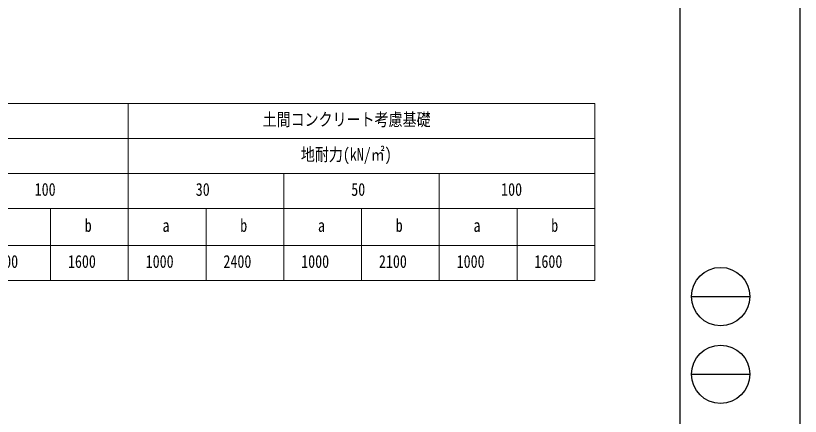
# Model space of a CAD drawing. Units: millimetres, scale not verified. Extents: x -12615 to 12615, y -8910 to 8910.
# Drawn here: x 6560 to 12615, y -2875 to 218 of the extents above; entities that cross this region are included whole.
import ezdxf
from ezdxf.enums import TextEntityAlignment as Align

# ---------------------------------------------------------------- set-up
doc = ezdxf.new("R2010")
doc.units = ezdxf.units.MM
doc.header["$LTSCALE"] = 40
doc.layers.add('0-1_TABLE1', color=7, linetype='Continuous', lineweight=18)
doc.layers.add('0-7_YKK_ZWAK', color=7, linetype='Continuous')
doc.styles.add('ＭＳ ゴシック', font='')
doc.styles.get('ＭＳ ゴシック').set_extended_font_data('MS Gothic')

msp = doc.modelspace()

# ---------------------------------------------------------------- linework, layer by layer
at = {"layer": '0-1_TABLE1'}
for p, q in [((2628.6, -459.52), (11028.6, -459.52)), ((3828.6, -729.52), (11028.6, -729.52)), ((3828.6, -999.52), (11028.6, -999.52)), ((3828.6, -1269.52), (11028.6, -1269.52)), ((2628.6, -1555.91), (11028.6, -1555.91)), ((2628.6, -1825.91), (11028.6, -1825.91))]:
    msp.add_line(p, q, dxfattribs=at)
for points in [[(7428.6, -459.52), (7428.6, -1555.91), (7428.6, -1825.91)], [(11028.6, -459.52), (11028.6, -999.52), (11028.6, -1555.91), (11028.6, -1825.91)], [(8628.6, -999.52), (8628.6, -1555.91), (8628.6, -1825.91)], [(9828.6, -999.52), (9828.6, -1555.91), (9828.6, -1825.91)], [(6828.6, -1269.52), (6828.6, -1555.91), (6828.6, -1825.91)], [(8028.6, -1269.52), (8028.6, -1555.91), (8028.6, -1825.91)], [(9228.6, -1269.52), (9228.6, -1555.91), (9228.6, -1825.91)], [(10428.6, -1269.52), (10428.6, -1555.91), (10428.6, -1825.91)]]:
    msp.add_lwpolyline(points, dxfattribs=at)
at = {"layer": '0-7_YKK_ZWAK'}
for p, q in [((11685.06, 8325), (11685.06, -7575)), ((11685.06, 8325), (11685.06, -7575)), ((11775.06, -1950), (12225.06, -1950)), ((11775.06, -1950), (12225.06, -1950)), ((11775.06, -2550), (12225.06, -2550)), ((11775.06, -2550), (12225.06, -2550))]:
    msp.add_line(p, q, dxfattribs=at)
msp.add_lwpolyline([(-12615, -8910), (12615, -8910), (12615, 8910), (-12615, 8910)], close=True, dxfattribs=at)
msp.add_lwpolyline([(-12615, -8910), (12615, -8910), (12615, 8910), (-12615, 8910)], close=True, dxfattribs=at)
for centre in [(12000.06, -1950), (12000.06, -1950), (12000.06, -2550), (12000.06, -2550)]:
    msp.add_circle(centre, 225, dxfattribs=at)

# ---------------------------------------------------------------- texts
at = {"layer": '0-1_TABLE1', "style": 'ＭＳ ゴシック', "width": 0.8}
for s, p in [('土間コンクリート考慮基礎', (8465.4, -662.02)), ('地耐力(kN/㎡)', (8760.6, -932.02)), ('100', (6706.2, -1202.02)), ('30', (7949.4, -1202.02)), ('50', (9149.4, -1202.02)), ('100', (10306.2, -1202.02)), ('b', (7092.6, -1480.22)), ('a', (7692.6, -1480.22)), ('b', (8292.6, -1480.22)), ('a', (8892.6, -1480.22)), ('b', (9492.6, -1480.22)), ('a', (10092.6, -1480.22)), ('b', (10692.6, -1480.22)), ('1000', (6363, -1758.41)), ('1600', (6963, -1758.41)), ('1000', (7563, -1758.41)), ('2400', (8163, -1758.41)), ('1000', (8763, -1758.41)), ('2100', (9363, -1758.41)), ('1000', (9963, -1758.41)), ('1600', (10563, -1758.41))]:
    msp.add_text(s, height=98.97, dxfattribs=at).set_placement(p, align=Align.BOTTOM_LEFT)

doc.saveas('drawing.dxf')
